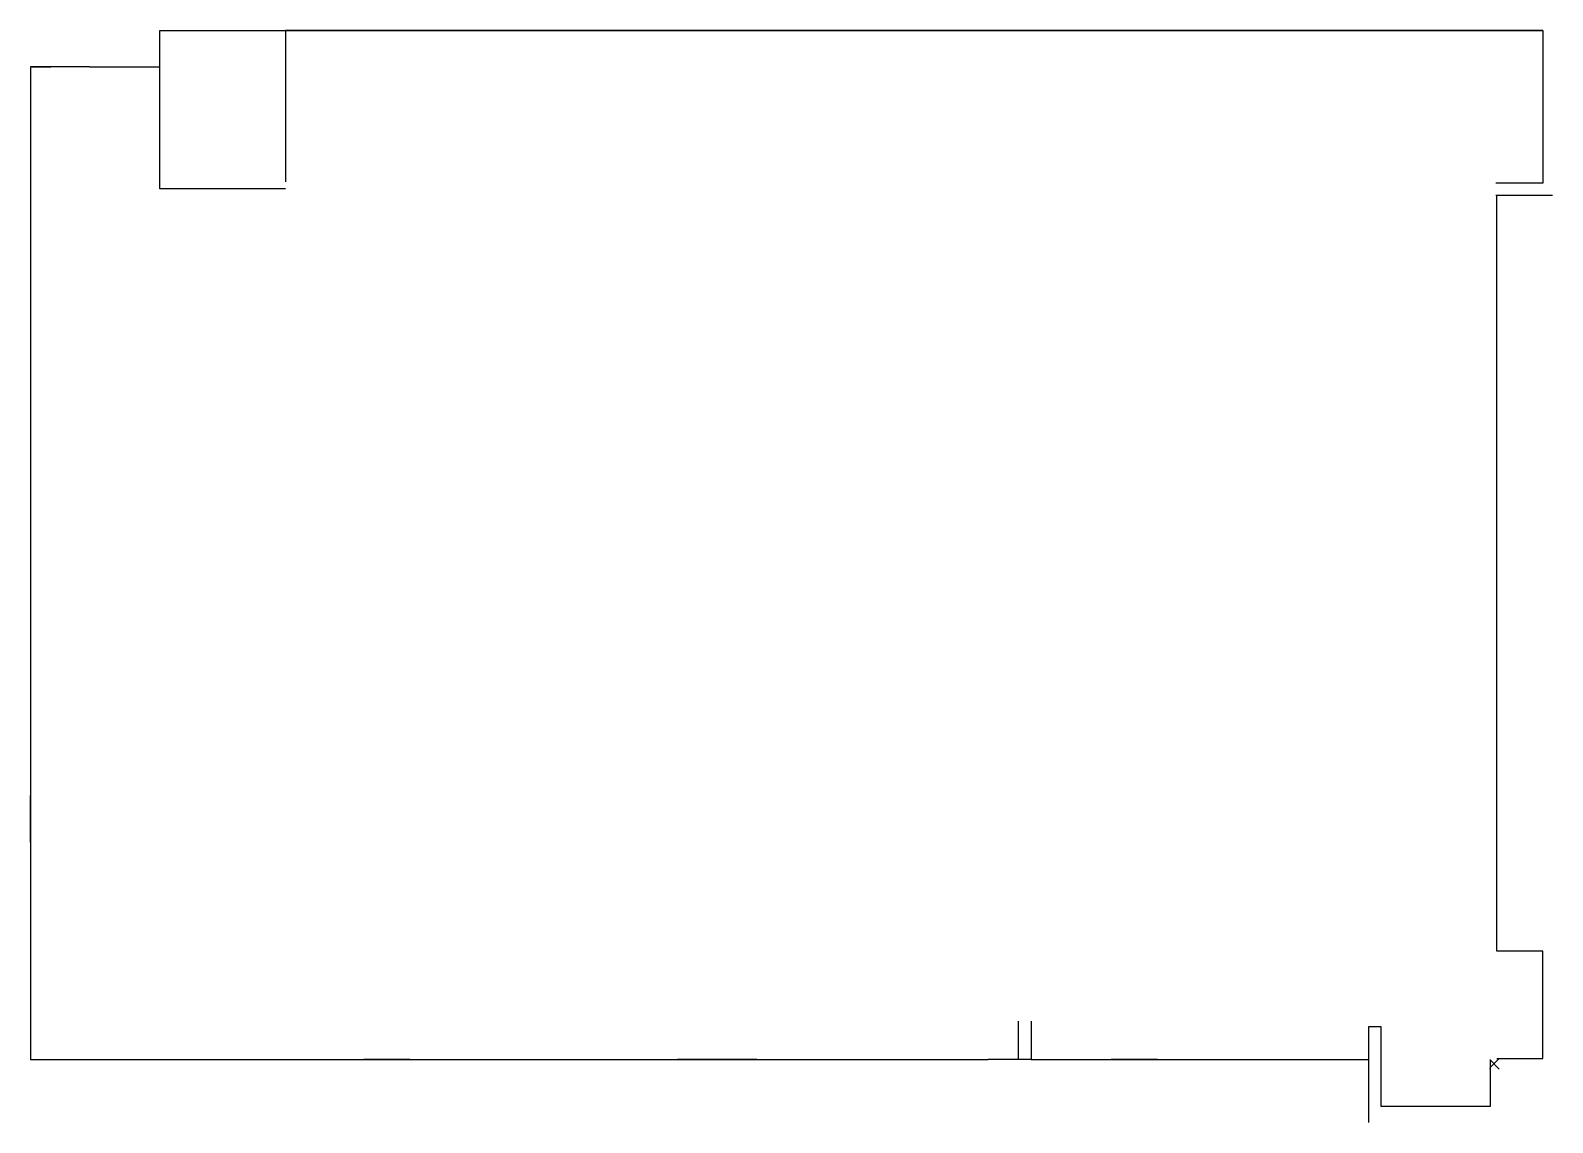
# Model space of a CAD drawing. Header units: metres. Extents: x 1210 to 2799, y 1358 to 2498.
import ezdxf

# ---------------------------------------------------------------- set-up
doc = ezdxf.new("R2010")
doc.units = ezdxf.units.M
for name, color, linetype in [('feasible_area', 7, 'Continuous'), ('other', 7, 'Continuous'), ('solid_wall', 7, 'Continuous'), ('window', 7, 'Continuous')]:
    doc.layers.add(name, color=color, linetype=linetype)

msp = doc.modelspace()

# ---------------------------------------------------------------- linework, layer by layer
at = {"layer": 'feasible_area'}
for p, q in [((1345.16, 2426.37), (1345.16, 2498.11)), ((1345.16, 2498.11), (2788.54, 2498.11)), ((2788.54, 2498.11), (1476.37, 2498.11)), ((1476.37, 2498.11), (1476.37, 2340.11)), ((1711.56, 2498.11), (1731.54, 2498.11)), ((1819.62, 2498.11), (1801.01, 2498.11)), ((2221.45, 2498.11), (2241.42, 2498.11)), ((2722.25, 2498.11), (2720.43, 2498.11)), ((2720.43, 2498.11), (2740.41, 2498.11)), ((2740.41, 2498.11), (2788.54, 2498.11)), ((2788.54, 2498.11), (2788.54, 2338.74)), ((1272.06, 2459.97), (1210.31, 2459.97)), ((1210.31, 2459.97), (1210.31, 1957.81)), ((1211.67, 2459.97), (1231.65, 2459.97)), ((1272.06, 2459.97), (1345.16, 2459.97)), ((1345.16, 2353.27), (1345.16, 2426.37)), ((1345.16, 2340.11), (1345.16, 2353.27)), ((1345.16, 2332.84), (1345.16, 2340.11)), ((2788.54, 2338.74), (2739.5, 2338.74)), ((1476.37, 2332.84), (1345.16, 2332.84)), ((2739.5, 2326.03), (2798.53, 2326.03)), ((2740.41, 1536.92), (2740.41, 2326.03)), ((1210.31, 2112.18), (1210.31, 2069.05)), ((1210.31, 1957.81), (1210.31, 1423.86)), ((1210.31, 1650.42), (1210.31, 1699.46)), ((2788.54, 1536.92), (2740.41, 1536.92)), ((2788.54, 1424.77), (2788.54, 1536.92)), ((2241.42, 1423.86), (2241.42, 1463.82)), ((2254.59, 1463.82), (2254.59, 1423.86)), ((2606.47, 1457.91), (2606.47, 1358.03)), ((2619.64, 1457.91), (2606.47, 1457.91)), ((2619.64, 1374.82), (2619.64, 1457.91)), ((1210.31, 1423.86), (2204.65, 1423.86)), ((1606.23, 1423.86), (1558.1, 1423.86)), ((1731.54, 1423.86), (2209.64, 1423.86)), ((1968.09, 1423.86), (1885.46, 1423.86)), ((2254.59, 1423.86), (2209.64, 1423.86)), ((2254.59, 1423.86), (2606.47, 1423.86)), ((2386.26, 1423.86), (2338.13, 1423.86)), ((2515.66, 1423.86), (2520.66, 1423.86)), ((2601.47, 1423.86), (2606.47, 1423.86)), ((2733.6, 1415.69), (2742.68, 1424.77)), ((2733.6, 1423.86), (2733.6, 1374.82)), ((2742.68, 1413.87), (2733.6, 1423.41)), ((2733.6, 1413.87), (2733.6, 1414.33)), ((2740.41, 1424.77), (2788.54, 1424.77)), ((2733.6, 1374.82), (2619.64, 1374.82))]:
    msp.add_line(p, q, dxfattribs=at)
at = {"layer": 'other'}
for p, q in [((1272.06, 2459.97), (1345.16, 2459.97)), ((1345.16, 2353.27), (1345.16, 2426.37))]:
    msp.add_line(p, q, dxfattribs=at)
at = {"layer": 'solid_wall'}
for p, q in [((1345.16, 2426.37), (1345.16, 2498.11)), ((1345.16, 2498.11), (2788.54, 2498.11)), ((2788.54, 2498.11), (1476.37, 2498.11)), ((1476.37, 2498.11), (1476.37, 2340.11)), ((1711.56, 2498.11), (1731.54, 2498.11)), ((1819.62, 2498.11), (1801.01, 2498.11)), ((2221.45, 2498.11), (2241.42, 2498.11)), ((2722.25, 2498.11), (2720.43, 2498.11)), ((2720.43, 2498.11), (2740.41, 2498.11)), ((2740.41, 2498.11), (2788.54, 2498.11)), ((2788.54, 2498.11), (2788.54, 2338.74)), ((1272.06, 2459.97), (1210.31, 2459.97)), ((1211.67, 2459.97), (1231.65, 2459.97)), ((1345.16, 2340.11), (1345.16, 2353.27)), ((1345.16, 2332.84), (1345.16, 2340.11)), ((2788.54, 2338.74), (2739.5, 2338.74)), ((2739.5, 2326.03), (2798.53, 2326.03)), ((2788.54, 1536.92), (2740.41, 1536.92)), ((2788.54, 1424.77), (2788.54, 1536.92)), ((2241.42, 1423.86), (2241.42, 1463.82)), ((2254.59, 1463.82), (2254.59, 1423.86)), ((2606.47, 1457.91), (2606.47, 1358.03)), ((2619.64, 1457.91), (2606.47, 1457.91)), ((2619.64, 1374.82), (2619.64, 1457.91)), ((1968.09, 1423.86), (1885.46, 1423.86)), ((2254.59, 1423.86), (2209.64, 1423.86)), ((2601.47, 1423.86), (2606.47, 1423.86)), ((2733.6, 1415.69), (2742.68, 1424.77)), ((2733.6, 1423.86), (2733.6, 1374.82)), ((2742.68, 1413.87), (2733.6, 1423.41)), ((2740.41, 1424.77), (2788.54, 1424.77)), ((2733.6, 1374.82), (2619.64, 1374.82))]:
    msp.add_line(p, q, dxfattribs=at)
at = {"layer": 'window'}
for p, q in [((1210.31, 2459.97), (1210.31, 1957.81)), ((1476.37, 2332.84), (1345.16, 2332.84)), ((2740.41, 1536.92), (2740.41, 2326.03)), ((1210.31, 2112.18), (1210.31, 2069.05)), ((1210.31, 1957.81), (1210.31, 1423.86)), ((1210.31, 1650.42), (1210.31, 1699.46)), ((1210.31, 1423.86), (2204.65, 1423.86)), ((1606.23, 1423.86), (1558.1, 1423.86)), ((1731.54, 1423.86), (2209.64, 1423.86)), ((2254.59, 1423.86), (2606.47, 1423.86)), ((2386.26, 1423.86), (2338.13, 1423.86)), ((2515.66, 1423.86), (2520.66, 1423.86)), ((2733.6, 1413.87), (2733.6, 1414.33))]:
    msp.add_line(p, q, dxfattribs=at)

doc.saveas('drawing.dxf')
